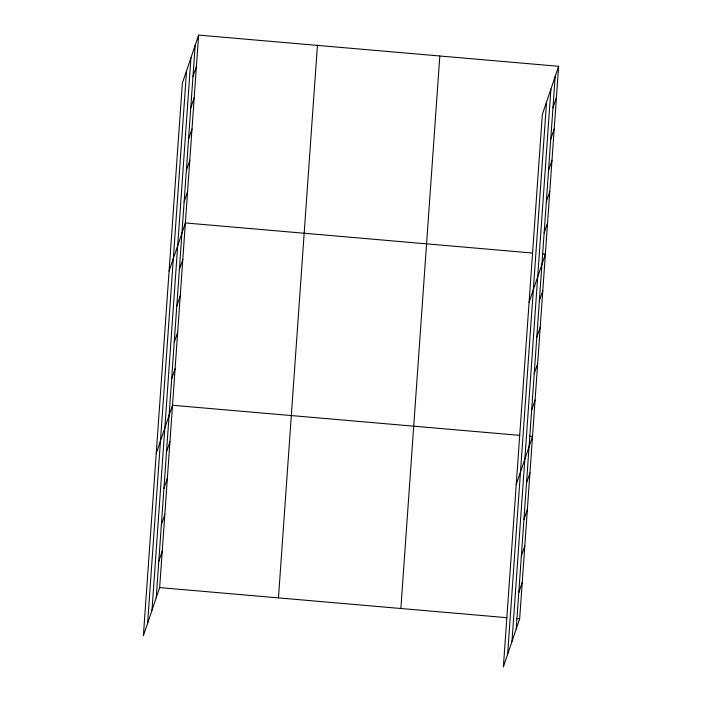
<?xml version="1.0" encoding="UTF-8"?>
<svg xmlns="http://www.w3.org/2000/svg" width="702" height="702" viewBox="0 0 702 702"><rect width="100%" height="100%" fill="white"/><g stroke="black" fill="none" stroke-linecap="round" stroke-linejoin="round"><path stroke-width="1.05" d="M147.613 623.183L186.574 70.691M151.983 610.292L190.944 57.801M156.221 597.771L195.174 45.279M198.622 35.1L182.336 83.213L143.383 635.705L159.661 587.592L198.622 35.1L558.616 66.295L519.664 618.787L503.378 666.9L542.339 114.408L558.616 66.295M278.466 597.885L317.418 45.393M400.86 608.494L439.821 56.002M507.616 654.387L546.568 101.895M511.977 641.488L550.938 88.996M516.216 628.974L555.177 76.483M192.971 76.588L196.411 66.409M190.76 107.897L194.208 97.718M188.557 139.207L191.997 129.028M186.346 170.516L189.794 160.328M184.135 201.816L187.583 191.637M169.094 271.06L185.381 222.946L532.642 253.045M179.361 269.594L182.81 259.415M176.79 306.054L180.238 295.875M174.219 342.523L177.667 332.344M171.648 378.983L175.096 368.804M156.239 453.378L172.516 405.273L519.787 435.363M166.506 451.912L169.945 441.733M163.935 488.381L167.374 478.202M161.363 524.842L164.803 514.663M158.792 561.31L162.232 551.131M552.965 107.783L556.414 97.604M550.763 139.093L554.203 128.914M548.552 170.402L552 160.223M546.34 201.711L549.789 191.532M544.138 233.02L547.578 222.841M529.089 302.255L545.375 254.142L542.19 253.87M539.355 300.789L542.804 290.61M536.784 337.258L540.233 327.071M534.213 373.718L537.662 363.539M531.642 410.187L535.091 400M516.233 484.582L532.52 436.468L529.334 436.188M526.5 483.116L529.949 472.929M523.929 519.577L527.377 509.398M521.358 556.045L524.806 545.858M518.787 592.506L522.235 582.327M159.661 587.592L506.932 617.69M516.479 618.515L519.664 618.787"/></g></svg>
